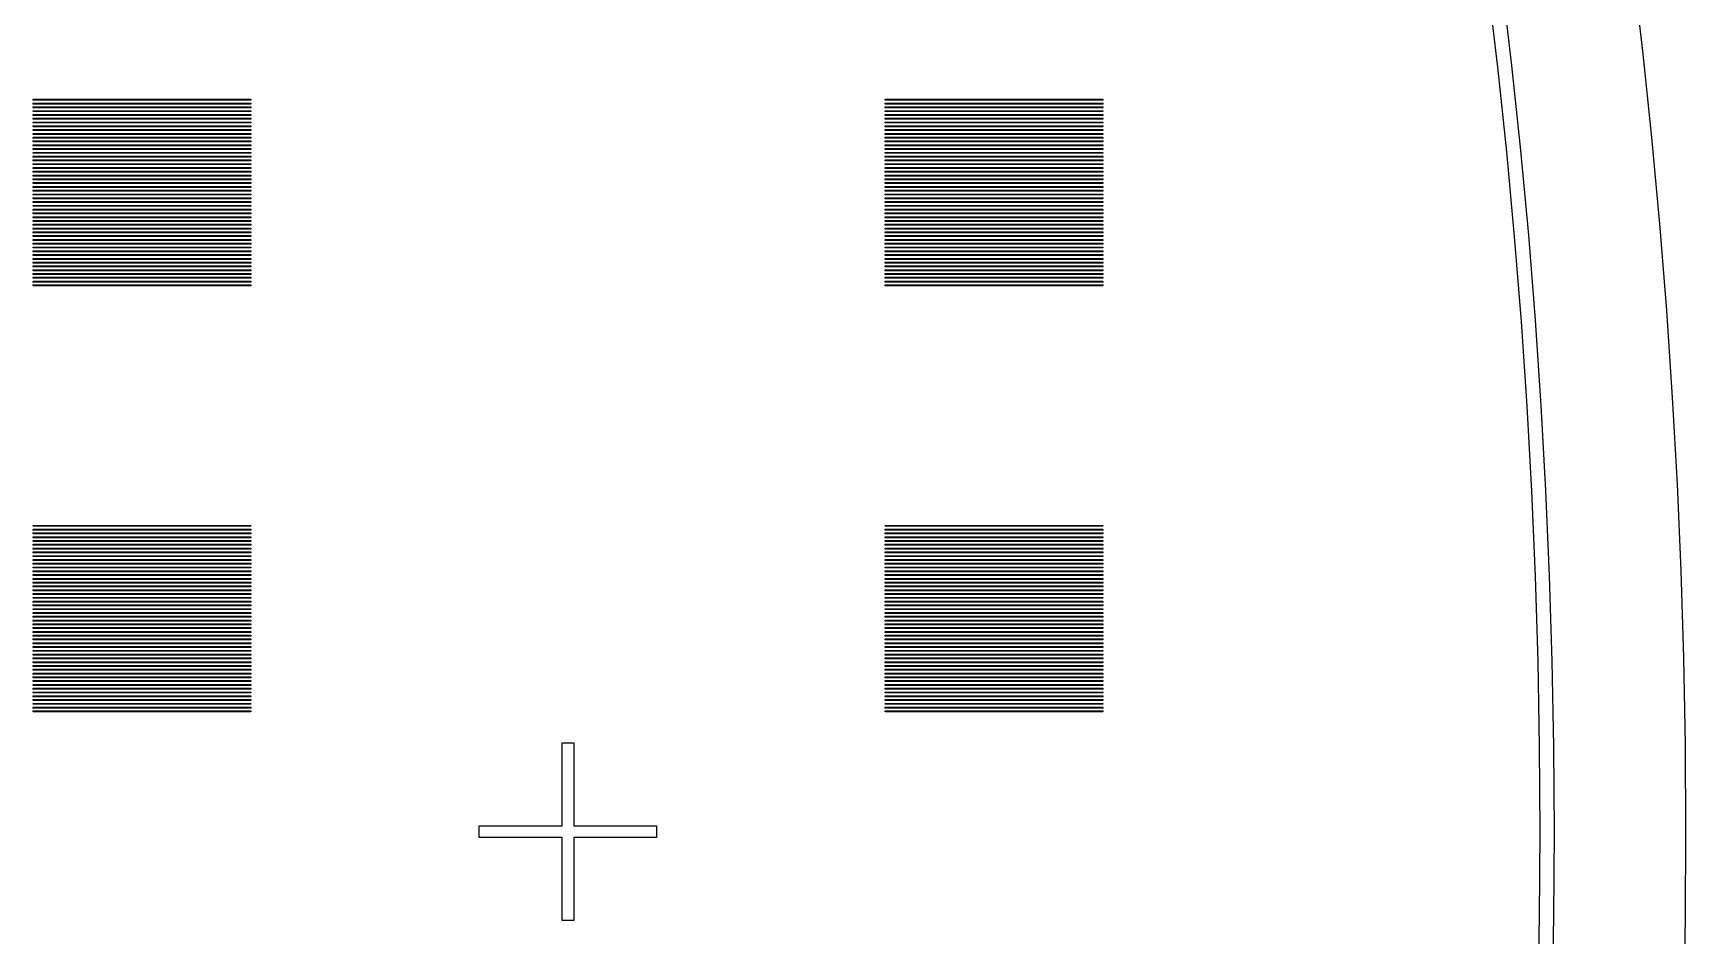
# Model space of a CAD drawing. Extents: x 40 to 187, y -3 to 150.
# Drawn here: x 169.09 to 186.94, y 72.5 to 82.25 of the extents above; entities that cross this region are included whole.
import ezdxf

# ---------------------------------------------------------------- set-up
doc = ezdxf.new("R2010")
doc.units = 0

msp = doc.modelspace()

# ---------------------------------------------------------------- linework, layer by layer
for p, q in [((186.475, 82.0592), (186.365, 82.9916)), ((184.909, 81.8856), (184.802, 82.7988)), ((184.951, 82.8172), (185.058, 81.9021)), ((186.572, 81.1255), (186.475, 82.0592)), ((185.005, 80.9711), (184.909, 81.8856)), ((185.058, 81.9021), (185.154, 80.9858)), ((169.087, 81.5268), (169.087, 81.537)), ((169.087, 81.537), (171.439, 81.537)), ((171.439, 81.5268), (169.087, 81.5268)), ((169.087, 81.4859), (169.087, 81.4961)), ((169.087, 81.4961), (171.439, 81.4961)), ((171.439, 81.4859), (169.087, 81.4859)), ((169.087, 81.445), (169.087, 81.4552)), ((169.087, 81.4552), (171.439, 81.4552)), ((171.439, 81.445), (169.087, 81.445)), ((169.087, 81.4041), (169.087, 81.4143)), ((169.087, 81.4143), (171.439, 81.4143)), ((171.439, 81.537), (171.439, 81.5268)), ((171.439, 81.4961), (171.439, 81.4859)), ((171.439, 81.4552), (171.439, 81.445)), ((171.439, 81.4143), (171.439, 81.4041)), ((178.29, 81.5268), (178.29, 81.537)), ((178.29, 81.537), (180.642, 81.537)), ((180.642, 81.5268), (178.29, 81.5268)), ((178.29, 81.4859), (178.29, 81.4961)), ((178.29, 81.4961), (180.642, 81.4961)), ((180.642, 81.4859), (178.29, 81.4859)), ((178.29, 81.445), (178.29, 81.4552)), ((178.29, 81.4552), (180.642, 81.4552)), ((180.642, 81.445), (178.29, 81.445)), ((178.29, 81.4041), (178.29, 81.4143)), ((178.29, 81.4143), (180.642, 81.4143)), ((180.642, 81.537), (180.642, 81.5268)), ((180.642, 81.4961), (180.642, 81.4859)), ((180.642, 81.4552), (180.642, 81.445)), ((180.642, 81.4143), (180.642, 81.4041)), ((171.439, 81.4041), (169.087, 81.4041)), ((169.087, 81.3631), (169.087, 81.3734)), ((169.087, 81.3734), (171.439, 81.3734)), ((171.439, 81.3631), (169.087, 81.3631)), ((169.087, 81.3223), (169.087, 81.3325)), ((169.087, 81.3325), (171.439, 81.3325)), ((171.439, 81.3223), (169.087, 81.3223)), ((169.087, 81.2813), (169.087, 81.2916)), ((169.087, 81.2916), (171.439, 81.2916)), ((171.439, 81.2813), (169.087, 81.2813)), ((169.087, 81.2404), (169.087, 81.2507)), ((169.087, 81.2507), (171.439, 81.2507)), ((171.439, 81.2404), (169.087, 81.2404)), ((171.439, 81.3734), (171.439, 81.3631)), ((171.439, 81.3325), (171.439, 81.3223)), ((171.439, 81.2916), (171.439, 81.2813)), ((171.439, 81.2507), (171.439, 81.2404)), ((180.642, 81.4041), (178.29, 81.4041)), ((178.29, 81.3631), (178.29, 81.3734)), ((178.29, 81.3734), (180.642, 81.3734)), ((180.642, 81.3631), (178.29, 81.3631)), ((178.29, 81.3223), (178.29, 81.3325)), ((178.29, 81.3325), (180.642, 81.3325)), ((180.642, 81.3223), (178.29, 81.3223)), ((178.29, 81.2813), (178.29, 81.2916)), ((178.29, 81.2916), (180.642, 81.2916)), ((180.642, 81.2813), (178.29, 81.2813)), ((178.29, 81.2404), (178.29, 81.2507)), ((178.29, 81.2507), (180.642, 81.2507)), ((180.642, 81.2404), (178.29, 81.2404)), ((180.642, 81.3734), (180.642, 81.3631)), ((180.642, 81.3325), (180.642, 81.3223)), ((180.642, 81.2916), (180.642, 81.2813)), ((180.642, 81.2507), (180.642, 81.2404)), ((169.087, 81.1995), (169.087, 81.2098)), ((169.087, 81.2098), (171.439, 81.2098)), ((171.439, 81.1995), (169.087, 81.1995)), ((169.087, 81.1586), (169.087, 81.1689)), ((169.087, 81.1689), (171.439, 81.1689)), ((171.439, 81.1586), (169.087, 81.1586)), ((169.087, 81.1177), (169.087, 81.128)), ((169.087, 81.128), (171.439, 81.128)), ((171.439, 81.1177), (169.087, 81.1177)), ((169.087, 81.0768), (169.087, 81.0871)), ((169.087, 81.0871), (171.439, 81.0871)), ((171.439, 81.0768), (169.087, 81.0768)), ((171.439, 81.2098), (171.439, 81.1995)), ((171.439, 81.1689), (171.439, 81.1586)), ((171.439, 81.128), (171.439, 81.1177)), ((171.439, 81.0871), (171.439, 81.0768)), ((178.29, 81.1995), (178.29, 81.2098)), ((178.29, 81.2098), (180.642, 81.2098)), ((180.642, 81.1995), (178.29, 81.1995)), ((178.29, 81.1586), (178.29, 81.1689)), ((178.29, 81.1689), (180.642, 81.1689)), ((180.642, 81.1586), (178.29, 81.1586)), ((178.29, 81.1177), (178.29, 81.128)), ((178.29, 81.128), (180.642, 81.128)), ((180.642, 81.1177), (178.29, 81.1177)), ((178.29, 81.0768), (178.29, 81.0871)), ((178.29, 81.0871), (180.642, 81.0871)), ((180.642, 81.0768), (178.29, 81.0768)), ((180.642, 81.2098), (180.642, 81.1995)), ((180.642, 81.1689), (180.642, 81.1586)), ((180.642, 81.128), (180.642, 81.1177)), ((180.642, 81.0871), (180.642, 81.0768)), ((186.659, 80.1907), (186.572, 81.1255)), ((169.087, 81.0359), (169.087, 81.0461)), ((169.087, 81.0461), (171.439, 81.0461)), ((171.439, 81.0359), (169.087, 81.0359)), ((169.087, 80.995), (169.087, 81.0052)), ((169.087, 81.0052), (171.439, 81.0052)), ((171.439, 80.995), (169.087, 80.995)), ((169.087, 80.9541), (169.087, 80.9643)), ((169.087, 80.9643), (171.439, 80.9643)), ((171.439, 80.9541), (169.087, 80.9541)), ((169.087, 80.9132), (169.087, 80.9234)), ((169.087, 80.9234), (171.439, 80.9234)), ((171.439, 80.9132), (169.087, 80.9132)), ((169.087, 80.8723), (169.087, 80.8825)), ((169.087, 80.8825), (171.439, 80.8825)), ((171.439, 81.0461), (171.439, 81.0359)), ((171.439, 81.0052), (171.439, 80.995)), ((171.439, 80.9643), (171.439, 80.9541)), ((171.439, 80.9234), (171.439, 80.9132)), ((171.439, 80.8825), (171.439, 80.8723)), ((178.29, 81.0359), (178.29, 81.0461)), ((178.29, 81.0461), (180.642, 81.0461)), ((180.642, 81.0359), (178.29, 81.0359)), ((178.29, 80.995), (178.29, 81.0052)), ((178.29, 81.0052), (180.642, 81.0052)), ((180.642, 80.995), (178.29, 80.995)), ((178.29, 80.9541), (178.29, 80.9643)), ((178.29, 80.9643), (180.642, 80.9643)), ((180.642, 80.9541), (178.29, 80.9541)), ((178.29, 80.9132), (178.29, 80.9234)), ((178.29, 80.9234), (180.642, 80.9234)), ((180.642, 80.9132), (178.29, 80.9132)), ((178.29, 80.8723), (178.29, 80.8825)), ((178.29, 80.8825), (180.642, 80.8825)), ((180.642, 81.0461), (180.642, 81.0359)), ((180.642, 81.0052), (180.642, 80.995)), ((180.642, 80.9643), (180.642, 80.9541)), ((180.642, 80.9234), (180.642, 80.9132)), ((180.642, 80.8825), (180.642, 80.8723)), ((185.09, 80.0556), (185.005, 80.9711)), ((185.154, 80.9858), (185.239, 80.0684)), ((171.439, 80.8723), (169.087, 80.8723)), ((169.087, 80.8314), (169.087, 80.8416)), ((169.087, 80.8416), (171.439, 80.8416)), ((171.439, 80.8314), (169.087, 80.8314)), ((169.087, 80.7905), (169.087, 80.8007)), ((169.087, 80.8007), (171.439, 80.8007)), ((171.439, 80.7905), (169.087, 80.7905)), ((169.087, 80.7496), (169.087, 80.7598)), ((169.087, 80.7598), (171.439, 80.7598)), ((171.439, 80.7496), (169.087, 80.7496)), ((169.087, 80.7087), (169.087, 80.7189)), ((169.087, 80.7189), (171.439, 80.7189)), ((171.439, 80.7087), (169.087, 80.7087)), ((171.439, 80.8416), (171.439, 80.8314)), ((171.439, 80.8007), (171.439, 80.7905)), ((171.439, 80.7598), (171.439, 80.7496)), ((171.439, 80.7189), (171.439, 80.7087)), ((180.642, 80.8723), (178.29, 80.8723)), ((178.29, 80.8314), (178.29, 80.8416)), ((178.29, 80.8416), (180.642, 80.8416)), ((180.642, 80.8314), (178.29, 80.8314)), ((178.29, 80.7905), (178.29, 80.8007)), ((178.29, 80.8007), (180.642, 80.8007)), ((180.642, 80.7905), (178.29, 80.7905)), ((178.29, 80.7496), (178.29, 80.7598)), ((178.29, 80.7598), (180.642, 80.7598)), ((180.642, 80.7496), (178.29, 80.7496)), ((178.29, 80.7087), (178.29, 80.7189)), ((178.29, 80.7189), (180.642, 80.7189)), ((180.642, 80.7087), (178.29, 80.7087)), ((180.642, 80.8416), (180.642, 80.8314)), ((180.642, 80.8007), (180.642, 80.7905)), ((180.642, 80.7598), (180.642, 80.7496)), ((180.642, 80.7189), (180.642, 80.7087)), ((169.087, 80.6678), (169.087, 80.678)), ((169.087, 80.678), (171.439, 80.678)), ((171.439, 80.6678), (169.087, 80.6678)), ((169.087, 80.6269), (169.087, 80.6371)), ((169.087, 80.6371), (171.439, 80.6371)), ((171.439, 80.6269), (169.087, 80.6269)), ((169.087, 80.586), (169.087, 80.5962)), ((169.087, 80.5962), (171.439, 80.5962)), ((171.439, 80.586), (169.087, 80.586)), ((169.087, 80.5451), (169.087, 80.5553)), ((169.087, 80.5553), (171.439, 80.5553)), ((171.439, 80.5451), (169.087, 80.5451)), ((171.439, 80.678), (171.439, 80.6678)), ((171.439, 80.6371), (171.439, 80.6269)), ((171.439, 80.5962), (171.439, 80.586)), ((171.439, 80.5553), (171.439, 80.5451)), ((178.29, 80.6678), (178.29, 80.678)), ((178.29, 80.678), (180.642, 80.678)), ((180.642, 80.6678), (178.29, 80.6678)), ((178.29, 80.6269), (178.29, 80.6371)), ((178.29, 80.6371), (180.642, 80.6371)), ((180.642, 80.6269), (178.29, 80.6269)), ((178.29, 80.586), (178.29, 80.5962)), ((178.29, 80.5962), (180.642, 80.5962)), ((180.642, 80.586), (178.29, 80.586)), ((178.29, 80.5451), (178.29, 80.5553)), ((178.29, 80.5553), (180.642, 80.5553)), ((180.642, 80.5451), (178.29, 80.5451)), ((180.642, 80.678), (180.642, 80.6678)), ((180.642, 80.6371), (180.642, 80.6269)), ((180.642, 80.5962), (180.642, 80.586)), ((180.642, 80.5553), (180.642, 80.5451)), ((169.087, 80.5042), (169.087, 80.5144)), ((169.087, 80.5144), (171.439, 80.5144)), ((171.439, 80.5042), (169.087, 80.5042)), ((169.087, 80.4633), (169.087, 80.4735)), ((169.087, 80.4735), (171.439, 80.4735)), ((171.439, 80.4633), (169.087, 80.4633)), ((169.087, 80.4224), (169.087, 80.4326)), ((169.087, 80.4326), (171.439, 80.4326)), ((171.439, 80.4224), (169.087, 80.4224)), ((169.087, 80.3815), (169.087, 80.3917)), ((169.087, 80.3917), (171.439, 80.3917)), ((171.439, 80.3815), (169.087, 80.3815)), ((169.087, 80.3406), (169.087, 80.3508)), ((169.087, 80.3508), (171.439, 80.3508)), ((171.439, 80.5144), (171.439, 80.5042)), ((171.439, 80.4735), (171.439, 80.4633)), ((171.439, 80.4326), (171.439, 80.4224)), ((171.439, 80.3917), (171.439, 80.3815)), ((171.439, 80.3508), (171.439, 80.3406)), ((178.29, 80.5042), (178.29, 80.5144)), ((178.29, 80.5144), (180.642, 80.5144)), ((180.642, 80.5042), (178.29, 80.5042)), ((178.29, 80.4633), (178.29, 80.4735)), ((178.29, 80.4735), (180.642, 80.4735)), ((180.642, 80.4633), (178.29, 80.4633)), ((178.29, 80.4224), (178.29, 80.4326)), ((178.29, 80.4326), (180.642, 80.4326)), ((180.642, 80.4224), (178.29, 80.4224)), ((178.29, 80.3815), (178.29, 80.3917)), ((178.29, 80.3917), (180.642, 80.3917)), ((180.642, 80.3815), (178.29, 80.3815)), ((178.29, 80.3406), (178.29, 80.3508)), ((178.29, 80.3508), (180.642, 80.3508)), ((180.642, 80.5144), (180.642, 80.5042)), ((180.642, 80.4735), (180.642, 80.4633)), ((180.642, 80.4326), (180.642, 80.4224)), ((180.642, 80.3917), (180.642, 80.3815)), ((180.642, 80.3508), (180.642, 80.3406)), ((171.439, 80.3406), (169.087, 80.3406)), ((169.087, 80.2997), (169.087, 80.3099)), ((169.087, 80.3099), (171.439, 80.3099)), ((171.439, 80.2997), (169.087, 80.2997)), ((169.087, 80.2588), (169.087, 80.269)), ((169.087, 80.269), (171.439, 80.269)), ((171.439, 80.2588), (169.087, 80.2588)), ((169.087, 80.2178), (169.087, 80.2281)), ((169.087, 80.2281), (171.439, 80.2281)), ((171.439, 80.2178), (169.087, 80.2178)), ((169.087, 80.177), (169.087, 80.1872)), ((169.087, 80.1872), (171.439, 80.1872)), ((171.439, 80.177), (169.087, 80.177)), ((171.439, 80.3099), (171.439, 80.2997)), ((171.439, 80.269), (171.439, 80.2588)), ((171.439, 80.2281), (171.439, 80.2178)), ((171.439, 80.1872), (171.439, 80.177)), ((180.642, 80.3406), (178.29, 80.3406)), ((178.29, 80.2997), (178.29, 80.3099)), ((178.29, 80.3099), (180.642, 80.3099)), ((180.642, 80.2997), (178.29, 80.2997)), ((178.29, 80.2588), (178.29, 80.269)), ((178.29, 80.269), (180.642, 80.269)), ((180.642, 80.2588), (178.29, 80.2588)), ((178.29, 80.2178), (178.29, 80.2281)), ((178.29, 80.2281), (180.642, 80.2281)), ((180.642, 80.2178), (178.29, 80.2178)), ((178.29, 80.177), (178.29, 80.1872)), ((178.29, 80.1872), (180.642, 80.1872)), ((180.642, 80.177), (178.29, 80.177)), ((180.642, 80.3099), (180.642, 80.2997)), ((180.642, 80.269), (180.642, 80.2588)), ((180.642, 80.2281), (180.642, 80.2178)), ((180.642, 80.1872), (180.642, 80.177)), ((186.734, 79.2549), (186.659, 80.1907)), ((169.087, 80.136), (169.087, 80.1463)), ((169.087, 80.1463), (171.439, 80.1463)), ((171.439, 80.136), (169.087, 80.136)), ((169.087, 80.0952), (169.087, 80.1054)), ((169.087, 80.1054), (171.439, 80.1054)), ((171.439, 80.0952), (169.087, 80.0952)), ((169.087, 80.0542), (169.087, 80.0645)), ((169.087, 80.0645), (171.439, 80.0645)), ((171.439, 80.0542), (169.087, 80.0542)), ((169.087, 80.0133), (169.087, 80.0236)), ((169.087, 80.0236), (171.439, 80.0236)), ((171.439, 80.0133), (169.087, 80.0133)), ((171.439, 80.1463), (171.439, 80.136)), ((171.439, 80.1054), (171.439, 80.0952)), ((171.439, 80.0645), (171.439, 80.0542)), ((171.439, 80.0236), (171.439, 80.0133)), ((178.29, 80.136), (178.29, 80.1463)), ((178.29, 80.1463), (180.642, 80.1463)), ((180.642, 80.136), (178.29, 80.136)), ((178.29, 80.0952), (178.29, 80.1054)), ((178.29, 80.1054), (180.642, 80.1054)), ((180.642, 80.0952), (178.29, 80.0952)), ((178.29, 80.0542), (178.29, 80.0645)), ((178.29, 80.0645), (180.642, 80.0645)), ((180.642, 80.0542), (178.29, 80.0542)), ((178.29, 80.0133), (178.29, 80.0236)), ((178.29, 80.0236), (180.642, 80.0236)), ((180.642, 80.0133), (178.29, 80.0133)), ((180.642, 80.1463), (180.642, 80.136)), ((180.642, 80.1054), (180.642, 80.0952)), ((180.642, 80.0645), (180.642, 80.0542)), ((180.642, 80.0236), (180.642, 80.0133)), ((185.163, 79.139), (185.09, 80.0556)), ((185.239, 80.0684), (185.312, 79.1501)), ((169.087, 79.9724), (169.087, 79.9827)), ((169.087, 79.9827), (171.439, 79.9827)), ((171.439, 79.9724), (169.087, 79.9724)), ((169.087, 79.9315), (169.087, 79.9418)), ((169.087, 79.9418), (171.439, 79.9418)), ((171.439, 79.9315), (169.087, 79.9315)), ((169.087, 79.8906), (169.087, 79.9008)), ((169.087, 79.9008), (171.439, 79.9008)), ((171.439, 79.8906), (169.087, 79.8906)), ((169.087, 79.8497), (169.087, 79.8599)), ((169.087, 79.8599), (171.439, 79.8599)), ((171.439, 79.8497), (169.087, 79.8497)), ((169.087, 79.8088), (169.087, 79.819)), ((169.087, 79.819), (171.439, 79.819)), ((171.439, 79.8088), (169.087, 79.8088)), ((171.439, 79.9827), (171.439, 79.9724)), ((171.439, 79.9418), (171.439, 79.9315)), ((171.439, 79.9008), (171.439, 79.8906)), ((171.439, 79.8599), (171.439, 79.8497)), ((171.439, 79.819), (171.439, 79.8088)), ((178.29, 79.9724), (178.29, 79.9827)), ((178.29, 79.9827), (180.642, 79.9827)), ((180.642, 79.9724), (178.29, 79.9724)), ((178.29, 79.9315), (178.29, 79.9418)), ((178.29, 79.9418), (180.642, 79.9418)), ((180.642, 79.9315), (178.29, 79.9315)), ((178.29, 79.8906), (178.29, 79.9008)), ((178.29, 79.9008), (180.642, 79.9008)), ((180.642, 79.8906), (178.29, 79.8906)), ((178.29, 79.8497), (178.29, 79.8599)), ((178.29, 79.8599), (180.642, 79.8599)), ((180.642, 79.8497), (178.29, 79.8497)), ((178.29, 79.8088), (178.29, 79.819)), ((178.29, 79.819), (180.642, 79.819)), ((180.642, 79.8088), (178.29, 79.8088)), ((180.642, 79.9827), (180.642, 79.9724)), ((180.642, 79.9418), (180.642, 79.9315)), ((180.642, 79.9008), (180.642, 79.8906)), ((180.642, 79.8599), (180.642, 79.8497)), ((180.642, 79.819), (180.642, 79.8088)), ((169.087, 79.7679), (169.087, 79.7782)), ((169.087, 79.7782), (171.439, 79.7782)), ((171.439, 79.7679), (169.087, 79.7679)), ((169.087, 79.727), (169.087, 79.7372)), ((169.087, 79.7372), (171.439, 79.7372)), ((171.439, 79.727), (169.087, 79.727)), ((169.087, 79.6861), (169.087, 79.6963)), ((169.087, 79.6963), (171.439, 79.6963)), ((171.439, 79.6861), (169.087, 79.6861)), ((169.087, 79.6452), (169.087, 79.6554)), ((169.087, 79.6554), (171.439, 79.6554)), ((171.439, 79.6452), (169.087, 79.6452)), ((171.439, 79.7782), (171.439, 79.7679)), ((171.439, 79.7372), (171.439, 79.727)), ((171.439, 79.6963), (171.439, 79.6861)), ((171.439, 79.6554), (171.439, 79.6452)), ((178.29, 79.7679), (178.29, 79.7782)), ((178.29, 79.7782), (180.642, 79.7782)), ((180.642, 79.7679), (178.29, 79.7679)), ((178.29, 79.727), (178.29, 79.7372)), ((178.29, 79.7372), (180.642, 79.7372)), ((180.642, 79.727), (178.29, 79.727)), ((178.29, 79.6861), (178.29, 79.6963)), ((178.29, 79.6963), (180.642, 79.6963)), ((180.642, 79.6861), (178.29, 79.6861)), ((178.29, 79.6452), (178.29, 79.6554)), ((178.29, 79.6554), (180.642, 79.6554)), ((180.642, 79.6452), (178.29, 79.6452)), ((180.642, 79.7782), (180.642, 79.7679)), ((180.642, 79.7372), (180.642, 79.727)), ((180.642, 79.6963), (180.642, 79.6861)), ((180.642, 79.6554), (180.642, 79.6452)), ((169.087, 79.6043), (169.087, 79.6145)), ((169.087, 79.6145), (171.439, 79.6145)), ((171.439, 79.6043), (169.087, 79.6043)), ((169.087, 79.5634), (169.087, 79.5736)), ((169.087, 79.5736), (171.439, 79.5736)), ((171.439, 79.5634), (169.087, 79.5634)), ((169.087, 79.5225), (169.087, 79.5327)), ((169.087, 79.5327), (171.439, 79.5327)), ((171.439, 79.5225), (169.087, 79.5225)), ((171.439, 79.6145), (171.439, 79.6043)), ((171.439, 79.5736), (171.439, 79.5634)), ((171.439, 79.5327), (171.439, 79.5225)), ((178.29, 79.6043), (178.29, 79.6145)), ((178.29, 79.6145), (180.642, 79.6145)), ((180.642, 79.6043), (178.29, 79.6043)), ((178.29, 79.5634), (178.29, 79.5736)), ((178.29, 79.5736), (180.642, 79.5736)), ((180.642, 79.5634), (178.29, 79.5634)), ((178.29, 79.5225), (178.29, 79.5327)), ((178.29, 79.5327), (180.642, 79.5327)), ((180.642, 79.5225), (178.29, 79.5225)), ((180.642, 79.6145), (180.642, 79.6043)), ((180.642, 79.5736), (180.642, 79.5634)), ((180.642, 79.5327), (180.642, 79.5225)), ((185.225, 78.2216), (185.163, 79.139)), ((185.312, 79.1501), (185.375, 78.2309)), ((186.797, 78.3182), (186.734, 79.2549)), ((185.276, 77.3036), (185.225, 78.2216)), ((185.375, 78.2309), (185.425, 77.3109)), ((186.849, 77.3809), (186.797, 78.3182)), ((185.425, 77.3109), (185.465, 76.3905)), ((186.889, 76.4429), (186.849, 77.3809)), ((185.315, 76.385), (185.276, 77.3036)), ((169.087, 76.9251), (169.087, 76.9353)), ((169.087, 76.9353), (171.439, 76.9353)), ((171.439, 76.9251), (169.087, 76.9251)), ((169.087, 76.8842), (169.087, 76.8944)), ((169.087, 76.8944), (171.439, 76.8944)), ((171.439, 76.8842), (169.087, 76.8842)), ((169.087, 76.8433), (169.087, 76.8535)), ((169.087, 76.8535), (171.439, 76.8535)), ((171.439, 76.8433), (169.087, 76.8433)), ((169.087, 76.8024), (169.087, 76.8126)), ((169.087, 76.8126), (171.439, 76.8126)), ((171.439, 76.8024), (169.087, 76.8024)), ((171.439, 76.9353), (171.439, 76.9251)), ((171.439, 76.8944), (171.439, 76.8842)), ((171.439, 76.8535), (171.439, 76.8433)), ((171.439, 76.8126), (171.439, 76.8024)), ((178.29, 76.9251), (178.29, 76.9353)), ((178.29, 76.9353), (180.642, 76.9353)), ((180.642, 76.9251), (178.29, 76.9251)), ((178.29, 76.8842), (178.29, 76.8944)), ((178.29, 76.8944), (180.642, 76.8944)), ((180.642, 76.8842), (178.29, 76.8842)), ((178.29, 76.8433), (178.29, 76.8535)), ((178.29, 76.8535), (180.642, 76.8535)), ((180.642, 76.8433), (178.29, 76.8433)), ((178.29, 76.8024), (178.29, 76.8126)), ((178.29, 76.8126), (180.642, 76.8126)), ((180.642, 76.8024), (178.29, 76.8024)), ((180.642, 76.9353), (180.642, 76.9251)), ((180.642, 76.8944), (180.642, 76.8842)), ((180.642, 76.8535), (180.642, 76.8433)), ((180.642, 76.8126), (180.642, 76.8024)), ((169.087, 76.7614), (169.087, 76.7717)), ((169.087, 76.7717), (171.439, 76.7717)), ((171.439, 76.7614), (169.087, 76.7614)), ((169.087, 76.7206), (169.087, 76.7308)), ((169.087, 76.7308), (171.439, 76.7308)), ((171.439, 76.7206), (169.087, 76.7206)), ((169.087, 76.6796), (169.087, 76.6899)), ((169.087, 76.6899), (171.439, 76.6899)), ((171.439, 76.6796), (169.087, 76.6796)), ((169.087, 76.6387), (169.087, 76.649)), ((169.087, 76.649), (171.439, 76.649)), ((171.439, 76.6387), (169.087, 76.6387)), ((169.087, 76.5978), (169.087, 76.6081)), ((169.087, 76.6081), (171.439, 76.6081)), ((171.439, 76.5978), (169.087, 76.5978)), ((171.439, 76.7717), (171.439, 76.7614)), ((171.439, 76.7308), (171.439, 76.7206)), ((171.439, 76.6899), (171.439, 76.6796)), ((171.439, 76.649), (171.439, 76.6387)), ((171.439, 76.6081), (171.439, 76.5978)), ((178.29, 76.7614), (178.29, 76.7717)), ((178.29, 76.7717), (180.642, 76.7717)), ((180.642, 76.7614), (178.29, 76.7614)), ((178.29, 76.7206), (178.29, 76.7308)), ((178.29, 76.7308), (180.642, 76.7308)), ((180.642, 76.7206), (178.29, 76.7206)), ((178.29, 76.6796), (178.29, 76.6899)), ((178.29, 76.6899), (180.642, 76.6899)), ((180.642, 76.6796), (178.29, 76.6796)), ((178.29, 76.6387), (178.29, 76.649)), ((178.29, 76.649), (180.642, 76.649)), ((180.642, 76.6387), (178.29, 76.6387)), ((178.29, 76.5978), (178.29, 76.6081)), ((178.29, 76.6081), (180.642, 76.6081)), ((180.642, 76.5978), (178.29, 76.5978)), ((180.642, 76.7717), (180.642, 76.7614)), ((180.642, 76.7308), (180.642, 76.7206)), ((180.642, 76.6899), (180.642, 76.6796)), ((180.642, 76.649), (180.642, 76.6387)), ((180.642, 76.6081), (180.642, 76.5978)), ((169.087, 76.5569), (169.087, 76.5672)), ((169.087, 76.5672), (171.439, 76.5672)), ((171.439, 76.5569), (169.087, 76.5569)), ((169.087, 76.516), (169.087, 76.5263)), ((169.087, 76.5263), (171.439, 76.5263)), ((171.439, 76.516), (169.087, 76.516)), ((169.087, 76.4751), (169.087, 76.4854)), ((169.087, 76.4854), (171.439, 76.4854)), ((171.439, 76.4751), (169.087, 76.4751)), ((169.087, 76.4342), (169.087, 76.4444)), ((169.087, 76.4444), (171.439, 76.4444)), ((171.439, 76.4342), (169.087, 76.4342)), ((171.439, 76.5672), (171.439, 76.5569)), ((171.439, 76.5263), (171.439, 76.516)), ((171.439, 76.4854), (171.439, 76.4751)), ((171.439, 76.4444), (171.439, 76.4342)), ((178.29, 76.5569), (178.29, 76.5672)), ((178.29, 76.5672), (180.642, 76.5672)), ((180.642, 76.5569), (178.29, 76.5569)), ((178.29, 76.516), (178.29, 76.5263)), ((178.29, 76.5263), (180.642, 76.5263)), ((180.642, 76.516), (178.29, 76.516)), ((178.29, 76.4751), (178.29, 76.4854)), ((178.29, 76.4854), (180.642, 76.4854)), ((180.642, 76.4751), (178.29, 76.4751)), ((178.29, 76.4342), (178.29, 76.4444)), ((178.29, 76.4444), (180.642, 76.4444)), ((180.642, 76.4342), (178.29, 76.4342)), ((180.642, 76.5672), (180.642, 76.5569)), ((180.642, 76.5263), (180.642, 76.516)), ((180.642, 76.4854), (180.642, 76.4751)), ((180.642, 76.4444), (180.642, 76.4342)), ((186.918, 75.5046), (186.889, 76.4429)), ((169.087, 76.3933), (169.087, 76.4035)), ((169.087, 76.4035), (171.439, 76.4035)), ((171.439, 76.3933), (169.087, 76.3933)), ((169.087, 76.3524), (169.087, 76.3626)), ((169.087, 76.3626), (171.439, 76.3626)), ((171.439, 76.3524), (169.087, 76.3524)), ((169.087, 76.3115), (169.087, 76.3217)), ((169.087, 76.3217), (171.439, 76.3217)), ((171.439, 76.3115), (169.087, 76.3115)), ((169.087, 76.2706), (169.087, 76.2808)), ((169.087, 76.2808), (171.439, 76.2808)), ((171.439, 76.2706), (169.087, 76.2706)), ((169.087, 76.2297), (169.087, 76.2399)), ((169.087, 76.2399), (171.439, 76.2399)), ((171.439, 76.4035), (171.439, 76.3933)), ((171.439, 76.3626), (171.439, 76.3524)), ((171.439, 76.3217), (171.439, 76.3115)), ((171.439, 76.2808), (171.439, 76.2706)), ((171.439, 76.2399), (171.439, 76.2297)), ((178.29, 76.3933), (178.29, 76.4035)), ((178.29, 76.4035), (180.642, 76.4035)), ((180.642, 76.3933), (178.29, 76.3933)), ((178.29, 76.3524), (178.29, 76.3626)), ((178.29, 76.3626), (180.642, 76.3626)), ((180.642, 76.3524), (178.29, 76.3524)), ((178.29, 76.3115), (178.29, 76.3217)), ((178.29, 76.3217), (180.642, 76.3217)), ((180.642, 76.3115), (178.29, 76.3115)), ((178.29, 76.2706), (178.29, 76.2808)), ((178.29, 76.2808), (180.642, 76.2808)), ((180.642, 76.2706), (178.29, 76.2706)), ((178.29, 76.2297), (178.29, 76.2399)), ((178.29, 76.2399), (180.642, 76.2399)), ((180.642, 76.4035), (180.642, 76.3933)), ((180.642, 76.3626), (180.642, 76.3524)), ((180.642, 76.3217), (180.642, 76.3115)), ((180.642, 76.2808), (180.642, 76.2706)), ((180.642, 76.2399), (180.642, 76.2297)), ((185.343, 75.4659), (185.315, 76.385)), ((185.465, 76.3905), (185.493, 75.4696)), ((171.439, 76.2297), (169.087, 76.2297)), ((169.087, 76.1888), (169.087, 76.199)), ((169.087, 76.199), (171.439, 76.199)), ((171.439, 76.1888), (169.087, 76.1888)), ((169.087, 76.1479), (169.087, 76.1581)), ((169.087, 76.1581), (171.439, 76.1581)), ((171.439, 76.1479), (169.087, 76.1479)), ((169.087, 76.107), (169.087, 76.1172)), ((169.087, 76.1172), (171.439, 76.1172)), ((171.439, 76.107), (169.087, 76.107)), ((169.087, 76.0661), (169.087, 76.0763)), ((169.087, 76.0763), (171.439, 76.0763)), ((171.439, 76.0661), (169.087, 76.0661)), ((171.439, 76.199), (171.439, 76.1888)), ((171.439, 76.1581), (171.439, 76.1479)), ((171.439, 76.1172), (171.439, 76.107)), ((171.439, 76.0763), (171.439, 76.0661)), ((180.642, 76.2297), (178.29, 76.2297)), ((178.29, 76.1888), (178.29, 76.199)), ((178.29, 76.199), (180.642, 76.199)), ((180.642, 76.1888), (178.29, 76.1888)), ((178.29, 76.1479), (178.29, 76.1581)), ((178.29, 76.1581), (180.642, 76.1581)), ((180.642, 76.1479), (178.29, 76.1479)), ((178.29, 76.107), (178.29, 76.1172)), ((178.29, 76.1172), (180.642, 76.1172)), ((180.642, 76.107), (178.29, 76.107)), ((178.29, 76.0661), (178.29, 76.0763)), ((178.29, 76.0763), (180.642, 76.0763)), ((180.642, 76.0661), (178.29, 76.0661)), ((180.642, 76.199), (180.642, 76.1888)), ((180.642, 76.1581), (180.642, 76.1479)), ((180.642, 76.1172), (180.642, 76.107)), ((180.642, 76.0763), (180.642, 76.0661)), ((169.087, 76.0252), (169.087, 76.0354)), ((169.087, 76.0354), (171.439, 76.0354)), ((171.439, 76.0252), (169.087, 76.0252)), ((169.087, 75.9843), (169.087, 75.9945)), ((169.087, 75.9945), (171.439, 75.9945)), ((171.439, 75.9843), (169.087, 75.9843)), ((169.087, 75.9434), (169.087, 75.9536)), ((169.087, 75.9536), (171.439, 75.9536)), ((171.439, 75.9434), (169.087, 75.9434)), ((169.087, 75.9025), (169.087, 75.9127)), ((169.087, 75.9127), (171.439, 75.9127)), ((171.439, 75.9025), (169.087, 75.9025)), ((171.439, 76.0354), (171.439, 76.0252)), ((171.439, 75.9945), (171.439, 75.9843)), ((171.439, 75.9536), (171.439, 75.9434)), ((171.439, 75.9127), (171.439, 75.9025)), ((178.29, 76.0252), (178.29, 76.0354)), ((178.29, 76.0354), (180.642, 76.0354)), ((180.642, 76.0252), (178.29, 76.0252)), ((178.29, 75.9843), (178.29, 75.9945)), ((178.29, 75.9945), (180.642, 75.9945)), ((180.642, 75.9843), (178.29, 75.9843)), ((178.29, 75.9434), (178.29, 75.9536)), ((178.29, 75.9536), (180.642, 75.9536)), ((180.642, 75.9434), (178.29, 75.9434)), ((178.29, 75.9025), (178.29, 75.9127)), ((178.29, 75.9127), (180.642, 75.9127)), ((180.642, 75.9025), (178.29, 75.9025)), ((180.642, 76.0354), (180.642, 76.0252)), ((180.642, 75.9945), (180.642, 75.9843)), ((180.642, 75.9536), (180.642, 75.9434)), ((180.642, 75.9127), (180.642, 75.9025)), ((169.087, 75.8616), (169.087, 75.8718)), ((169.087, 75.8718), (171.439, 75.8718)), ((171.439, 75.8616), (169.087, 75.8616)), ((169.087, 75.8207), (169.087, 75.8309)), ((169.087, 75.8309), (171.439, 75.8309)), ((171.439, 75.8207), (169.087, 75.8207)), ((169.087, 75.7798), (169.087, 75.79)), ((169.087, 75.79), (171.439, 75.79)), ((171.439, 75.7798), (169.087, 75.7798)), ((169.087, 75.7389), (169.087, 75.7491)), ((169.087, 75.7491), (171.439, 75.7491)), ((171.439, 75.7389), (169.087, 75.7389)), ((169.087, 75.698), (169.087, 75.7082)), ((169.087, 75.7082), (171.439, 75.7082)), ((171.439, 75.8718), (171.439, 75.8616)), ((171.439, 75.8309), (171.439, 75.8207)), ((171.439, 75.79), (171.439, 75.7798)), ((171.439, 75.7491), (171.439, 75.7389)), ((171.439, 75.7082), (171.439, 75.698)), ((178.29, 75.8616), (178.29, 75.8718)), ((178.29, 75.8718), (180.642, 75.8718)), ((180.642, 75.8616), (178.29, 75.8616)), ((178.29, 75.8207), (178.29, 75.8309)), ((178.29, 75.8309), (180.642, 75.8309)), ((180.642, 75.8207), (178.29, 75.8207)), ((178.29, 75.7798), (178.29, 75.79)), ((178.29, 75.79), (180.642, 75.79)), ((180.642, 75.7798), (178.29, 75.7798)), ((178.29, 75.7389), (178.29, 75.7491)), ((178.29, 75.7491), (180.642, 75.7491)), ((180.642, 75.7389), (178.29, 75.7389)), ((178.29, 75.698), (178.29, 75.7082)), ((178.29, 75.7082), (180.642, 75.7082)), ((180.642, 75.8718), (180.642, 75.8616)), ((180.642, 75.8309), (180.642, 75.8207)), ((180.642, 75.79), (180.642, 75.7798)), ((180.642, 75.7491), (180.642, 75.7389)), ((180.642, 75.7082), (180.642, 75.698)), ((171.439, 75.698), (169.087, 75.698)), ((169.087, 75.6571), (169.087, 75.6673)), ((169.087, 75.6673), (171.439, 75.6673)), ((171.439, 75.6571), (169.087, 75.6571)), ((169.087, 75.6161), (169.087, 75.6264)), ((169.087, 75.6264), (171.439, 75.6264)), ((171.439, 75.6161), (169.087, 75.6161)), ((169.087, 75.5753), (169.087, 75.5855)), ((169.087, 75.5855), (171.439, 75.5855)), ((171.439, 75.5753), (169.087, 75.5753)), ((169.087, 75.5343), (169.087, 75.5446)), ((169.087, 75.5446), (171.439, 75.5446)), ((171.439, 75.5343), (169.087, 75.5343)), ((171.439, 75.6673), (171.439, 75.6571)), ((171.439, 75.6264), (171.439, 75.6161)), ((171.439, 75.5855), (171.439, 75.5753)), ((171.439, 75.5446), (171.439, 75.5343)), ((180.642, 75.698), (178.29, 75.698)), ((178.29, 75.6571), (178.29, 75.6673)), ((178.29, 75.6673), (180.642, 75.6673)), ((180.642, 75.6571), (178.29, 75.6571)), ((178.29, 75.6161), (178.29, 75.6264)), ((178.29, 75.6264), (180.642, 75.6264)), ((180.642, 75.6161), (178.29, 75.6161)), ((178.29, 75.5753), (178.29, 75.5855)), ((178.29, 75.5855), (180.642, 75.5855)), ((180.642, 75.5753), (178.29, 75.5753)), ((178.29, 75.5343), (178.29, 75.5446)), ((178.29, 75.5446), (180.642, 75.5446)), ((180.642, 75.5343), (178.29, 75.5343)), ((180.642, 75.6673), (180.642, 75.6571)), ((180.642, 75.6264), (180.642, 75.6161)), ((180.642, 75.5855), (180.642, 75.5753)), ((180.642, 75.5446), (180.642, 75.5343)), ((169.087, 75.4935), (169.087, 75.5037)), ((169.087, 75.5037), (171.439, 75.5037)), ((171.439, 75.4935), (169.087, 75.4935)), ((169.087, 75.4525), (169.087, 75.4628)), ((169.087, 75.4628), (171.439, 75.4628)), ((171.439, 75.4525), (169.087, 75.4525)), ((169.087, 75.4116), (169.087, 75.4219)), ((169.087, 75.4219), (171.439, 75.4219)), ((171.439, 75.4116), (169.087, 75.4116)), ((169.087, 75.3707), (169.087, 75.381)), ((169.087, 75.381), (171.439, 75.381)), ((171.439, 75.3707), (169.087, 75.3707)), ((171.439, 75.5037), (171.439, 75.4935)), ((171.439, 75.4628), (171.439, 75.4525)), ((171.439, 75.4219), (171.439, 75.4116)), ((171.439, 75.381), (171.439, 75.3707)), ((178.29, 75.4935), (178.29, 75.5037)), ((178.29, 75.5037), (180.642, 75.5037)), ((180.642, 75.4935), (178.29, 75.4935)), ((178.29, 75.4525), (178.29, 75.4628)), ((178.29, 75.4628), (180.642, 75.4628)), ((180.642, 75.4525), (178.29, 75.4525)), ((178.29, 75.4116), (178.29, 75.4219)), ((178.29, 75.4219), (180.642, 75.4219)), ((180.642, 75.4116), (178.29, 75.4116)), ((178.29, 75.3707), (178.29, 75.381)), ((178.29, 75.381), (180.642, 75.381)), ((180.642, 75.3707), (178.29, 75.3707)), ((180.642, 75.5037), (180.642, 75.4935)), ((180.642, 75.4628), (180.642, 75.4525)), ((180.642, 75.4219), (180.642, 75.4116)), ((180.642, 75.381), (180.642, 75.3707)), ((185.36, 74.5466), (185.343, 75.4659)), ((185.493, 75.4696), (185.51, 74.5485)), ((186.935, 74.566), (186.918, 75.5046)), ((169.087, 75.3298), (169.087, 75.3401)), ((169.087, 75.3401), (171.439, 75.3401)), ((171.439, 75.3298), (169.087, 75.3298)), ((169.087, 75.2889), (169.087, 75.2991)), ((169.087, 75.2991), (171.439, 75.2991)), ((171.439, 75.2889), (169.087, 75.2889)), ((169.087, 75.248), (169.087, 75.2582)), ((169.087, 75.2582), (171.439, 75.2582)), ((171.439, 75.248), (169.087, 75.248)), ((169.087, 75.2071), (169.087, 75.2173)), ((169.087, 75.2173), (171.439, 75.2173)), ((171.439, 75.2071), (169.087, 75.2071)), ((169.087, 75.1662), (169.087, 75.1765)), ((169.087, 75.1765), (171.439, 75.1765)), ((171.439, 75.1662), (169.087, 75.1662)), ((171.439, 75.3401), (171.439, 75.3298)), ((171.439, 75.2991), (171.439, 75.2889)), ((171.439, 75.2582), (171.439, 75.248)), ((171.439, 75.2173), (171.439, 75.2071)), ((171.439, 75.1765), (171.439, 75.1662)), ((178.29, 75.3298), (178.29, 75.3401)), ((178.29, 75.3401), (180.642, 75.3401)), ((180.642, 75.3298), (178.29, 75.3298)), ((178.29, 75.2889), (178.29, 75.2991)), ((178.29, 75.2991), (180.642, 75.2991)), ((180.642, 75.2889), (178.29, 75.2889)), ((178.29, 75.248), (178.29, 75.2582)), ((178.29, 75.2582), (180.642, 75.2582)), ((180.642, 75.248), (178.29, 75.248)), ((178.29, 75.2071), (178.29, 75.2173)), ((178.29, 75.2173), (180.642, 75.2173)), ((180.642, 75.2071), (178.29, 75.2071)), ((178.29, 75.1662), (178.29, 75.1765)), ((178.29, 75.1765), (180.642, 75.1765)), ((180.642, 75.1662), (178.29, 75.1662)), ((180.642, 75.3401), (180.642, 75.3298)), ((180.642, 75.2991), (180.642, 75.2889)), ((180.642, 75.2582), (180.642, 75.248)), ((180.642, 75.2173), (180.642, 75.2071)), ((180.642, 75.1765), (180.642, 75.1662)), ((169.087, 75.1253), (169.087, 75.1355)), ((169.087, 75.1355), (171.439, 75.1355)), ((171.439, 75.1253), (169.087, 75.1253)), ((169.087, 75.0844), (169.087, 75.0946)), ((169.087, 75.0946), (171.439, 75.0946)), ((171.439, 75.0844), (169.087, 75.0844)), ((169.087, 75.0435), (169.087, 75.0537)), ((169.087, 75.0537), (171.439, 75.0537)), ((171.439, 75.0435), (169.087, 75.0435)), ((169.087, 75.0026), (169.087, 75.0128)), ((169.087, 75.0128), (171.439, 75.0128)), ((171.439, 75.0026), (169.087, 75.0026)), ((171.439, 75.1355), (171.439, 75.1253)), ((171.439, 75.0946), (171.439, 75.0844)), ((171.439, 75.0537), (171.439, 75.0435)), ((171.439, 75.0128), (171.439, 75.0026)), ((178.29, 75.1253), (178.29, 75.1355)), ((178.29, 75.1355), (180.642, 75.1355)), ((180.642, 75.1253), (178.29, 75.1253)), ((178.29, 75.0844), (178.29, 75.0946)), ((178.29, 75.0946), (180.642, 75.0946)), ((180.642, 75.0844), (178.29, 75.0844)), ((178.29, 75.0435), (178.29, 75.0537)), ((178.29, 75.0537), (180.642, 75.0537)), ((180.642, 75.0435), (178.29, 75.0435)), ((178.29, 75.0026), (178.29, 75.0128)), ((178.29, 75.0128), (180.642, 75.0128)), ((180.642, 75.0026), (178.29, 75.0026)), ((180.642, 75.1355), (180.642, 75.1253)), ((180.642, 75.0946), (180.642, 75.0844)), ((180.642, 75.0537), (180.642, 75.0435)), ((180.642, 75.0128), (180.642, 75.0026)), ((169.087, 74.9617), (169.087, 74.9719)), ((169.087, 74.9719), (171.439, 74.9719)), ((171.439, 74.9617), (169.087, 74.9617)), ((169.087, 74.9208), (169.087, 74.931)), ((169.087, 74.931), (171.439, 74.931)), ((171.439, 74.9208), (169.087, 74.9208)), ((171.439, 74.9719), (171.439, 74.9617)), ((171.439, 74.931), (171.439, 74.9208)), ((178.29, 74.9617), (178.29, 74.9719)), ((178.29, 74.9719), (180.642, 74.9719)), ((180.642, 74.9617), (178.29, 74.9617)), ((178.29, 74.9208), (178.29, 74.931)), ((178.29, 74.931), (180.642, 74.931)), ((180.642, 74.9208), (178.29, 74.9208)), ((180.642, 74.9719), (180.642, 74.9617)), ((180.642, 74.931), (180.642, 74.9208)), ((174.801, 73.6911), (174.801, 74.5859)), ((174.801, 74.5859), (174.928, 74.5859)), ((174.928, 74.5859), (174.928, 73.6911)), ((185.366, 73.6272), (185.36, 74.5466)), ((185.51, 74.5485), (185.516, 73.6272)), ((186.941, 73.6272), (186.935, 74.566)), ((173.906, 73.5633), (173.906, 73.6911)), ((173.906, 73.6911), (174.801, 73.6911)), ((174.801, 73.5633), (173.906, 73.5633)), ((174.801, 72.6685), (174.801, 73.5633)), ((174.928, 73.6911), (175.823, 73.6911)), ((175.823, 73.5633), (174.928, 73.5633)), ((174.928, 73.5633), (174.928, 72.6685)), ((175.823, 73.6911), (175.823, 73.5633)), ((185.36, 72.7078), (185.366, 73.6272)), ((185.516, 73.6272), (185.51, 72.7059)), ((186.935, 72.6884), (186.941, 73.6272)), ((174.928, 72.6685), (174.801, 72.6685)), ((185.343, 71.7885), (185.36, 72.7078)), ((185.51, 72.7059), (185.493, 71.7848)), ((186.918, 71.7498), (186.935, 72.6884))]:
    msp.add_line(p, q)

doc.saveas('drawing.dxf')
